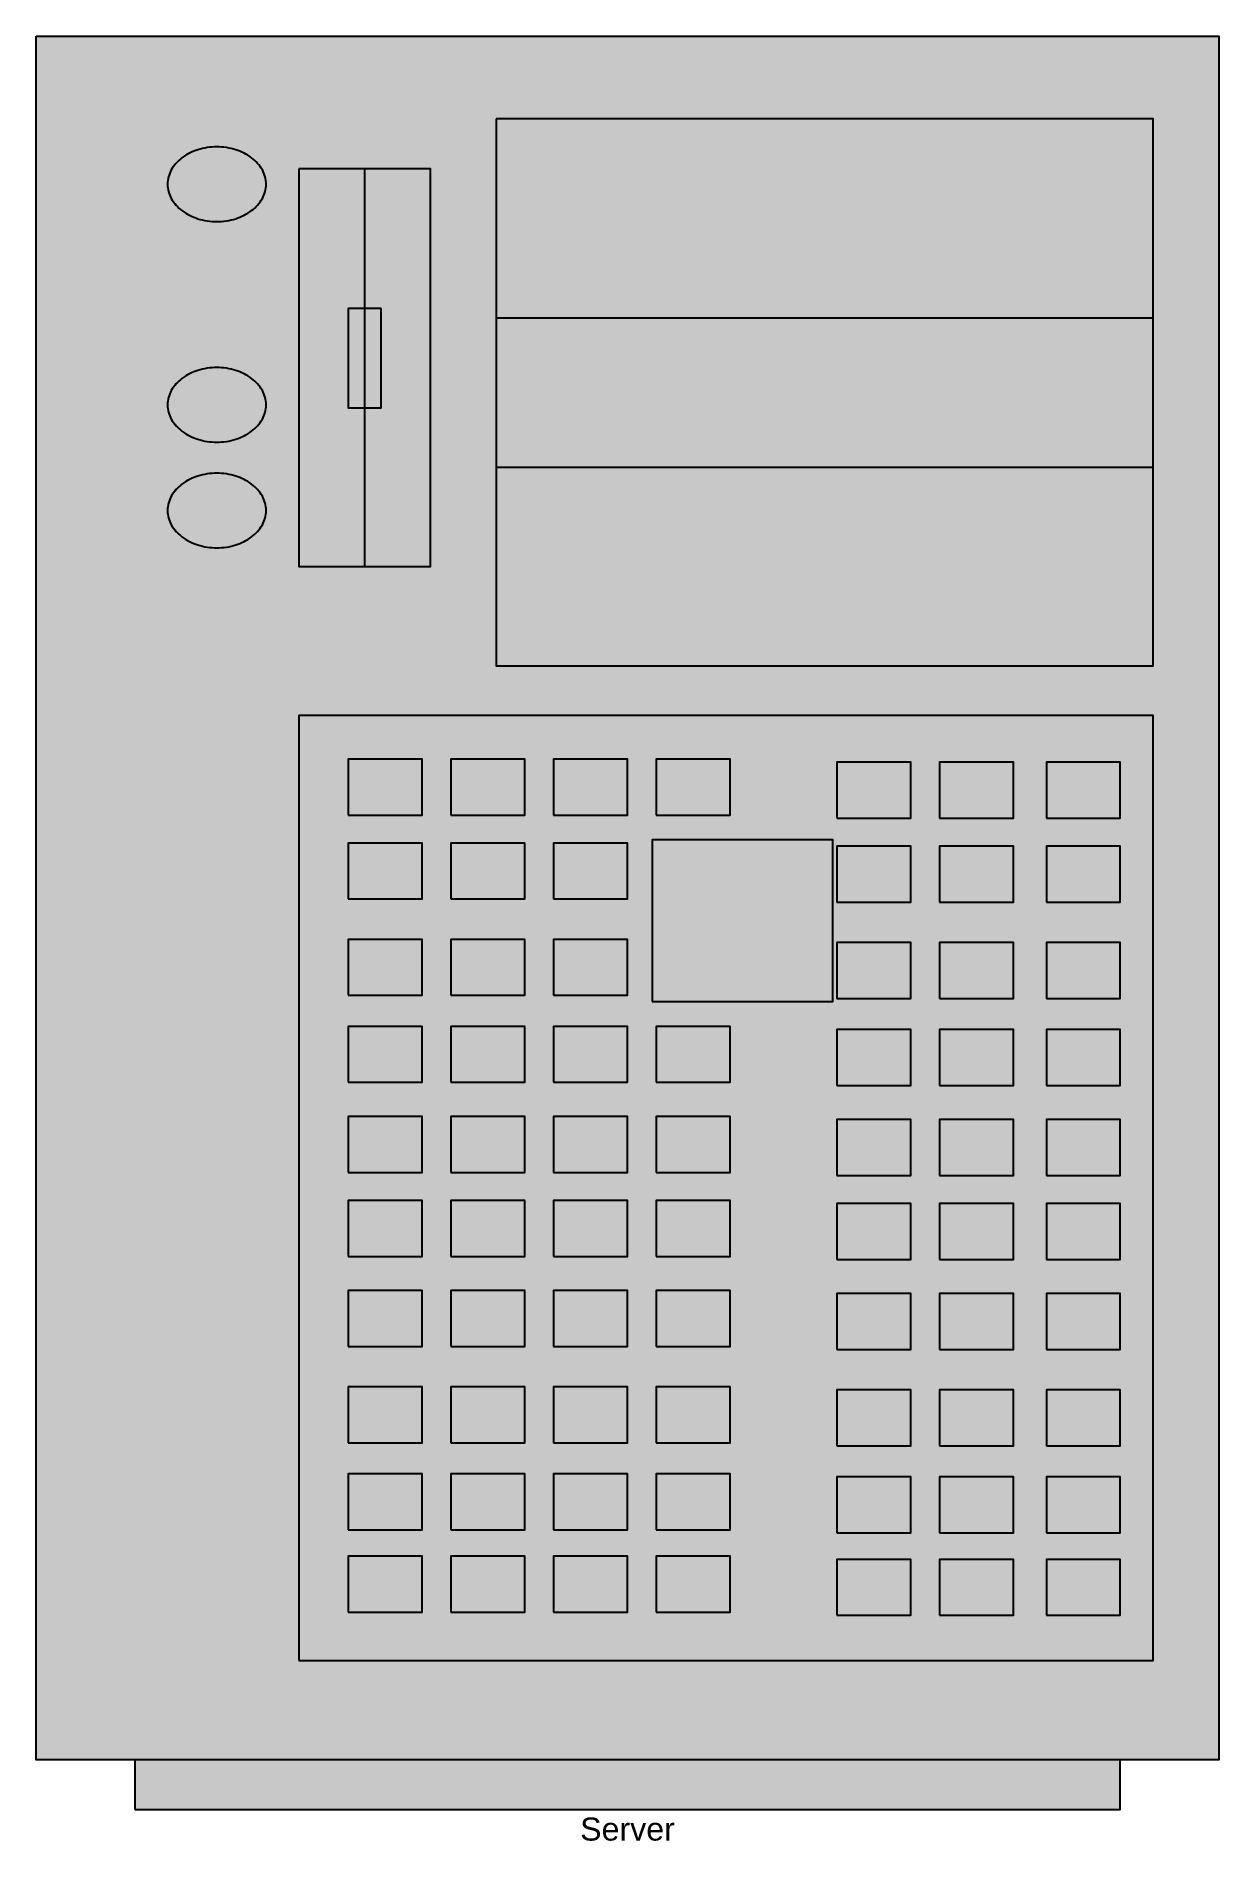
# Model space of a CAD drawing. Extents: x 1.57 to 7.28, y -0.05 to 8.66.
import ezdxf
from ezdxf.enums import TextEntityAlignment as Align

# ---------------------------------------------------------------- set-up
doc = ezdxf.new("R2010")
doc.units = 0
doc.header["$MEASUREMENT"] = 0
doc.layers.add('NETWORK', color=7, linetype='CONTINUOUS')
doc.styles.add('_NET_TEXT', font='arial.ttf')
doc.styles.get("Standard").update_dxf_attribs({"font": 'txt.shx'})

# ---------------------------------------------------------------- blocks, each defined once
blk = doc.blocks.new('SERVER', base_point=(4.429134, 4.379921))
at = {"layer": 'NETWORK', "color": 7, "linetype": 'CONTINUOUS'}
for points in [[(1.574803, 8.661417), (7.283465, 8.661417), (7.283465, 0.338509), (1.574803, 0.338509)], [(3.794838, 8.261278), (3.794838, 5.620355), (6.966317, 5.620355), (6.966317, 8.261278)], [(2.843395, 8.021194), (2.843395, 6.100522), (3.47769, 6.100522), (3.47769, 8.021194)], [(3.239829, 7.345958), (3.081255, 7.345958), (3.081255, 6.86579), (3.239829, 6.86579)], [(2.843395, 0.818677), (6.966317, 0.818677), (6.966317, 5.380271), (2.843395, 5.380271)], [(3.081255, 4.900103), (3.438047, 4.900103), (3.438047, 5.170197), (3.081255, 5.170197)], [(3.576799, 4.900103), (3.93359, 4.900103), (3.93359, 5.170197), (3.576799, 5.170197)], [(4.072343, 4.900103), (4.429134, 4.900103), (4.429134, 5.170197), (4.072343, 5.170197)], [(4.567886, 4.900103), (4.924677, 4.900103), (4.924677, 5.170197), (4.567886, 5.170197)], [(5.440043, 4.885098), (5.796834, 4.885098), (5.796834, 5.155192), (5.440043, 5.155192)], [(5.935586, 4.885098), (6.292378, 4.885098), (6.292378, 5.155192), (5.935586, 5.155192)], [(6.450951, 4.885098), (6.807743, 4.885098), (6.807743, 5.155192), (6.450951, 5.155192)], [(3.081255, 4.494961), (3.438047, 4.494961), (3.438047, 4.765056), (3.081255, 4.765056)], [(3.576799, 4.494961), (3.93359, 4.494961), (3.93359, 4.765056), (3.576799, 4.765056)], [(4.072343, 4.494961), (4.429134, 4.494961), (4.429134, 4.765056), (4.072343, 4.765056)], [(4.548064, 3.999788), (5.420221, 3.999788), (5.420221, 4.780061), (4.548064, 4.780061)], [(5.440043, 4.479956), (5.796834, 4.479956), (5.796834, 4.750051), (5.440043, 4.750051)], [(5.935586, 4.479956), (6.292378, 4.479956), (6.292378, 4.750051), (5.935586, 4.750051)], [(6.450951, 4.479956), (6.807743, 4.479956), (6.807743, 4.750051), (6.450951, 4.750051)], [(3.081255, 4.029799), (3.438047, 4.029799), (3.438047, 4.299893), (3.081255, 4.299893)], [(3.576799, 4.029799), (3.93359, 4.029799), (3.93359, 4.299893), (3.576799, 4.299893)], [(4.072343, 4.029799), (4.429134, 4.029799), (4.429134, 4.299893), (4.072343, 4.299893)], [(5.440043, 4.014794), (5.796834, 4.014794), (5.796834, 4.284888), (5.440043, 4.284888)], [(5.935586, 4.014794), (6.292378, 4.014794), (6.292378, 4.284888), (5.935586, 4.284888)], [(6.450951, 4.014794), (6.807743, 4.014794), (6.807743, 4.284888), (6.450951, 4.284888)], [(3.081255, 3.609652), (3.438047, 3.609652), (3.438047, 3.879746), (3.081255, 3.879746)], [(3.576799, 3.609652), (3.93359, 3.609652), (3.93359, 3.879746), (3.576799, 3.879746)], [(4.072343, 3.609652), (4.429134, 3.609652), (4.429134, 3.879746), (4.072343, 3.879746)], [(4.567886, 3.609652), (4.924677, 3.609652), (4.924677, 3.879746), (4.567886, 3.879746)], [(5.440043, 3.594647), (5.796834, 3.594647), (5.796834, 3.864741), (5.440043, 3.864741)], [(5.935586, 3.594647), (6.292378, 3.594647), (6.292378, 3.864741), (5.935586, 3.864741)], [(6.450951, 3.594647), (6.807743, 3.594647), (6.807743, 3.864741), (6.450951, 3.864741)], [(3.081255, 3.1745), (3.438047, 3.1745), (3.438047, 3.444594), (3.081255, 3.444594)], [(3.576799, 3.1745), (3.93359, 3.1745), (3.93359, 3.444594), (3.576799, 3.444594)], [(4.072343, 3.1745), (4.429134, 3.1745), (4.429134, 3.444594), (4.072343, 3.444594)], [(4.567886, 3.1745), (4.924677, 3.1745), (4.924677, 3.444594), (4.567886, 3.444594)], [(5.440043, 3.159495), (5.796834, 3.159495), (5.796834, 3.429589), (5.440043, 3.429589)], [(5.935586, 3.159495), (6.292378, 3.159495), (6.292378, 3.429589), (5.935586, 3.429589)], [(6.450951, 3.159495), (6.807743, 3.159495), (6.807743, 3.429589), (6.450951, 3.429589)], [(3.081255, 2.769358), (3.438047, 2.769358), (3.438047, 3.039453), (3.081255, 3.039453)], [(3.576799, 2.769358), (3.93359, 2.769358), (3.93359, 3.039453), (3.576799, 3.039453)], [(4.072343, 2.769358), (4.429134, 2.769358), (4.429134, 3.039453), (4.072343, 3.039453)], [(4.567886, 2.769358), (4.924677, 2.769358), (4.924677, 3.039453), (4.567886, 3.039453)], [(5.440043, 2.754353), (5.796834, 2.754353), (5.796834, 3.024448), (5.440043, 3.024448)], [(5.935586, 2.754353), (6.292378, 2.754353), (6.292378, 3.024448), (5.935586, 3.024448)], [(6.450951, 2.754353), (6.807743, 2.754353), (6.807743, 3.024448), (6.450951, 3.024448)], [(3.081255, 2.334206), (3.438047, 2.334206), (3.438047, 2.604301), (3.081255, 2.604301)], [(3.576799, 2.334206), (3.93359, 2.334206), (3.93359, 2.604301), (3.576799, 2.604301)], [(4.072343, 2.334206), (4.429134, 2.334206), (4.429134, 2.604301), (4.072343, 2.604301)], [(4.567886, 2.334206), (4.924677, 2.334206), (4.924677, 2.604301), (4.567886, 2.604301)], [(5.440043, 2.319201), (5.796834, 2.319201), (5.796834, 2.589296), (5.440043, 2.589296)], [(5.935586, 2.319201), (6.292378, 2.319201), (6.292378, 2.589296), (5.935586, 2.589296)], [(6.450951, 2.319201), (6.807743, 2.319201), (6.807743, 2.589296), (6.450951, 2.589296)], [(3.081255, 1.869044), (3.438047, 1.869044), (3.438047, 2.139138), (3.081255, 2.139138)], [(3.576799, 1.869044), (3.93359, 1.869044), (3.93359, 2.139138), (3.576799, 2.139138)], [(4.072343, 1.869044), (4.429134, 1.869044), (4.429134, 2.139138), (4.072343, 2.139138)], [(4.567886, 1.869044), (4.924677, 1.869044), (4.924677, 2.139138), (4.567886, 2.139138)], [(5.440043, 1.854039), (5.796834, 1.854039), (5.796834, 2.124133), (5.440043, 2.124133)], [(5.935586, 1.854039), (6.292378, 1.854039), (6.292378, 2.124133), (5.935586, 2.124133)], [(6.450951, 1.854039), (6.807743, 1.854039), (6.807743, 2.124133), (6.450951, 2.124133)], [(3.081255, 1.448897), (3.438047, 1.448897), (3.438047, 1.718991), (3.081255, 1.718991)], [(3.576799, 1.448897), (3.93359, 1.448897), (3.93359, 1.718991), (3.576799, 1.718991)], [(4.072343, 1.448897), (4.429134, 1.448897), (4.429134, 1.718991), (4.072343, 1.718991)], [(4.567886, 1.448897), (4.924677, 1.448897), (4.924677, 1.718991), (4.567886, 1.718991)], [(5.440043, 1.433892), (5.796834, 1.433892), (5.796834, 1.703986), (5.440043, 1.703986)], [(5.935586, 1.433892), (6.292378, 1.433892), (6.292378, 1.703986), (5.935586, 1.703986)], [(6.450951, 1.433892), (6.807743, 1.433892), (6.807743, 1.703986), (6.450951, 1.703986)], [(3.081255, 1.051258), (3.438047, 1.051258), (3.438047, 1.321353), (3.081255, 1.321353)], [(3.576799, 1.051258), (3.93359, 1.051258), (3.93359, 1.321353), (3.576799, 1.321353)], [(4.072343, 1.051258), (4.429134, 1.051258), (4.429134, 1.321353), (4.072343, 1.321353)], [(4.567886, 1.051258), (4.924677, 1.051258), (4.924677, 1.321353), (4.567886, 1.321353)], [(5.440043, 1.036253), (5.796834, 1.036253), (5.796834, 1.306347), (5.440043, 1.306347)], [(5.935586, 1.036253), (6.292378, 1.036253), (6.292378, 1.306347), (5.935586, 1.306347)], [(6.450951, 1.036253), (6.807743, 1.036253), (6.807743, 1.306347), (6.450951, 1.306347)], [(2.050525, 0.098425), (6.807743, 0.098425), (6.807743, 0.338509), (2.050525, 0.338509)]]:
    blk.add_lwpolyline(points, close=True, dxfattribs=at)
for points in [[(2.684821, 7.946167, 0.125825), (2.666715, 8.015074, 0.105933), (2.615153, 8.073491, 0.086242), (2.537985, 8.112524, 0.07611), (2.44696, 8.12623, 0.07611), (2.355934, 8.112524, 0.086242), (2.278767, 8.073491, 0.105933), (2.227205, 8.015074, 0.125825), (2.209099, 7.946167, 0.125825), (2.227205, 7.87726, 0.105933), (2.278767, 7.818844, 0.086242), (2.355934, 7.779811, 0.07611), (2.44696, 7.766104, 0.07611), (2.537985, 7.779811, 0.086242), (2.615153, 7.818844, 0.105933), (2.666715, 7.87726, 0.125825)], [(2.684821, 6.880795, 0.125825), (2.666715, 6.949702, 0.105933), (2.615153, 7.008119, 0.086242), (2.537985, 7.047152, 0.07611), (2.44696, 7.060858, 0.07611), (2.355934, 7.047152, 0.086242), (2.278767, 7.008119, 0.105933), (2.227205, 6.949702, 0.125825), (2.209099, 6.880795, 0.125825), (2.227205, 6.811888, 0.105933), (2.278767, 6.753471, 0.086242), (2.355934, 6.714439, 0.07611), (2.44696, 6.700732, 0.07611), (2.537985, 6.714439, 0.086242), (2.615153, 6.753471, 0.105933), (2.666715, 6.811888, 0.125825)], [(2.684821, 6.370617, 0.125825), (2.666715, 6.439524, 0.105933), (2.615153, 6.497941, 0.086242), (2.537985, 6.536973, 0.07611), (2.44696, 6.55068, 0.07611), (2.355934, 6.536973, 0.086242), (2.278767, 6.497941, 0.105933), (2.227205, 6.439524, 0.125825), (2.209099, 6.370617, 0.125825), (2.227205, 6.30171, 0.105933), (2.278767, 6.243293, 0.086242), (2.355934, 6.20426, 0.07611), (2.44696, 6.190554, 0.07611), (2.537985, 6.20426, 0.086242), (2.615153, 6.243293, 0.105933), (2.666715, 6.30171, 0.125825)]]:
    blk.add_lwpolyline(points, format="xyb", close=True, dxfattribs=at)
for points in [[(3.160542, 8.021194), (3.160542, 6.100522)], [(3.794838, 7.300942), (6.966317, 7.300942)], [(3.794838, 6.58069), (6.966317, 6.58069)]]:
    blk.add_lwpolyline(points, dxfattribs=at)
at = {"layer": 'NETWORK', "color": 253}
for points in [[(7.283465, 8.661417), (7.283465, 0.338509), (1.574803, 0.338509)], [(7.283465, 8.661417), (1.574803, 0.338509), (1.574803, 8.661417)], [(2.664256, 8.019406), (2.422097, 8.125244), (2.328029, 8.102106)], [(2.664256, 8.019406), (2.520463, 8.117417), (2.422097, 8.125244)], [(2.664256, 8.019406), (2.60612, 8.07998), (2.520463, 8.117417)], [(2.664256, 8.019406), (2.254526, 8.052006), (2.214297, 7.983605)], [(2.664256, 8.019406), (2.214297, 7.983605), (2.214297, 7.90873)], [(2.664256, 8.019406), (2.214297, 7.90873), (2.254526, 7.840329)], [(2.664256, 8.019406), (2.328029, 8.102106), (2.254526, 8.052006)], [(2.664256, 8.019406), (2.254526, 7.840329), (2.328029, 7.790228)], [(2.664256, 8.019406), (2.328029, 7.790228), (2.422097, 7.767091)], [(2.664256, 8.019406), (2.422097, 7.767091), (2.520463, 7.774917)], [(2.664256, 8.019406), (2.520463, 7.774917), (2.60612, 7.812355)], [(2.664256, 8.019406), (2.60612, 7.812355), (2.664256, 7.872929)], [(2.664256, 8.019406), (2.664256, 7.872929), (2.684821, 7.946167)], [(2.664256, 6.954033), (2.422097, 7.059872), (2.328029, 7.036734)], [(2.664256, 6.954033), (2.520463, 7.052045), (2.422097, 7.059872)], [(2.664256, 6.954033), (2.254526, 6.986633), (2.214297, 6.918232)], [(2.664256, 6.954033), (2.328029, 7.036734), (2.254526, 6.986633)], [(2.664256, 6.954033), (2.60612, 7.014608), (2.520463, 7.052045)], [(2.664256, 6.954033), (2.214297, 6.918232), (2.214297, 6.843358)], [(2.664256, 6.954033), (2.214297, 6.843358), (2.254526, 6.774957)], [(2.664256, 6.954033), (2.254526, 6.774957), (2.328029, 6.724856)], [(2.664256, 6.954033), (2.328029, 6.724856), (2.422097, 6.701719)], [(2.664256, 6.954033), (2.422097, 6.701719), (2.520463, 6.709545)], [(2.664256, 6.954033), (2.520463, 6.709545), (2.60612, 6.746982)], [(2.664256, 6.954033), (2.60612, 6.746982), (2.664256, 6.807557)], [(2.664256, 6.954033), (2.664256, 6.807557), (2.684821, 6.880795)], [(2.664256, 6.443855), (2.422097, 6.549693), (2.328029, 6.526556)], [(2.664256, 6.443855), (2.520463, 6.541867), (2.422097, 6.549693)], [(2.664256, 6.443855), (2.60612, 6.50443), (2.520463, 6.541867)], [(2.664256, 6.443855), (2.254526, 6.476455), (2.214297, 6.408054)], [(2.664256, 6.443855), (2.328029, 6.526556), (2.254526, 6.476455)], [(2.664256, 6.443855), (2.214297, 6.408054), (2.214297, 6.33318)], [(2.664256, 6.443855), (2.214297, 6.33318), (2.254526, 6.264779)], [(2.664256, 6.443855), (2.254526, 6.264779), (2.328029, 6.214678)], [(2.664256, 6.443855), (2.328029, 6.214678), (2.422097, 6.19154)], [(2.664256, 6.443855), (2.422097, 6.19154), (2.520463, 6.199367)], [(2.664256, 6.443855), (2.520463, 6.199367), (2.60612, 6.236804)], [(2.664256, 6.443855), (2.60612, 6.236804), (2.664256, 6.297379)], [(2.664256, 6.443855), (2.664256, 6.297379), (2.684821, 6.370617)], [(6.966317, 0.818677), (6.966317, 5.380271), (2.843395, 5.380271)], [(6.966317, 0.818677), (2.843395, 5.380271), (2.843395, 0.818677)], [(6.807743, 0.098425), (6.807743, 0.338509), (2.050525, 0.338509)], [(6.807743, 0.098425), (2.050525, 0.338509), (2.050525, 0.098425)]]:
    blk.add_solid(points, dxfattribs=at)
at = {"layer": 'NETWORK', "color": 7, "style": '_NET_TEXT'}
blk.add_text('Server', height=0.111111, dxfattribs=at).set_placement((4.429134, 0.003981), align=Align.MIDDLE_CENTER)
at = {"layer": 'NETWORK', "flags": 1}
for tag, p in [('MANUFACTURER', (4.429134, 52.004921)), ('PRODUCTNUMBER', (4.429134, 42.479921)), ('PARTNUMBER', (4.429134, 32.954921)), ('PRODUCTDESCRIPTION', (4.429134, 23.429921)), ('ASSETNUMBER', (4.429134, 13.904921)), ('SERIALNUMBER', (4.429134, 4.379921)), ('LOCATION', (4.429134, -5.145079)), ('BUILDING', (4.429134, -14.670079)), ('ROOM', (4.429134, -24.195079)), ('DEPARTMENT', (4.429134, -33.720079))]:
    blk.add_attdef(tag, p, '', height=6.35, dxfattribs=at)

msp = doc.modelspace()

# ---------------------------------------------------------------- block references
at = {"layer": 'NETWORK'}
msp.add_blockref('SERVER', (4.429134, 4.379921), dxfattribs=at)

doc.saveas('drawing.dxf')
